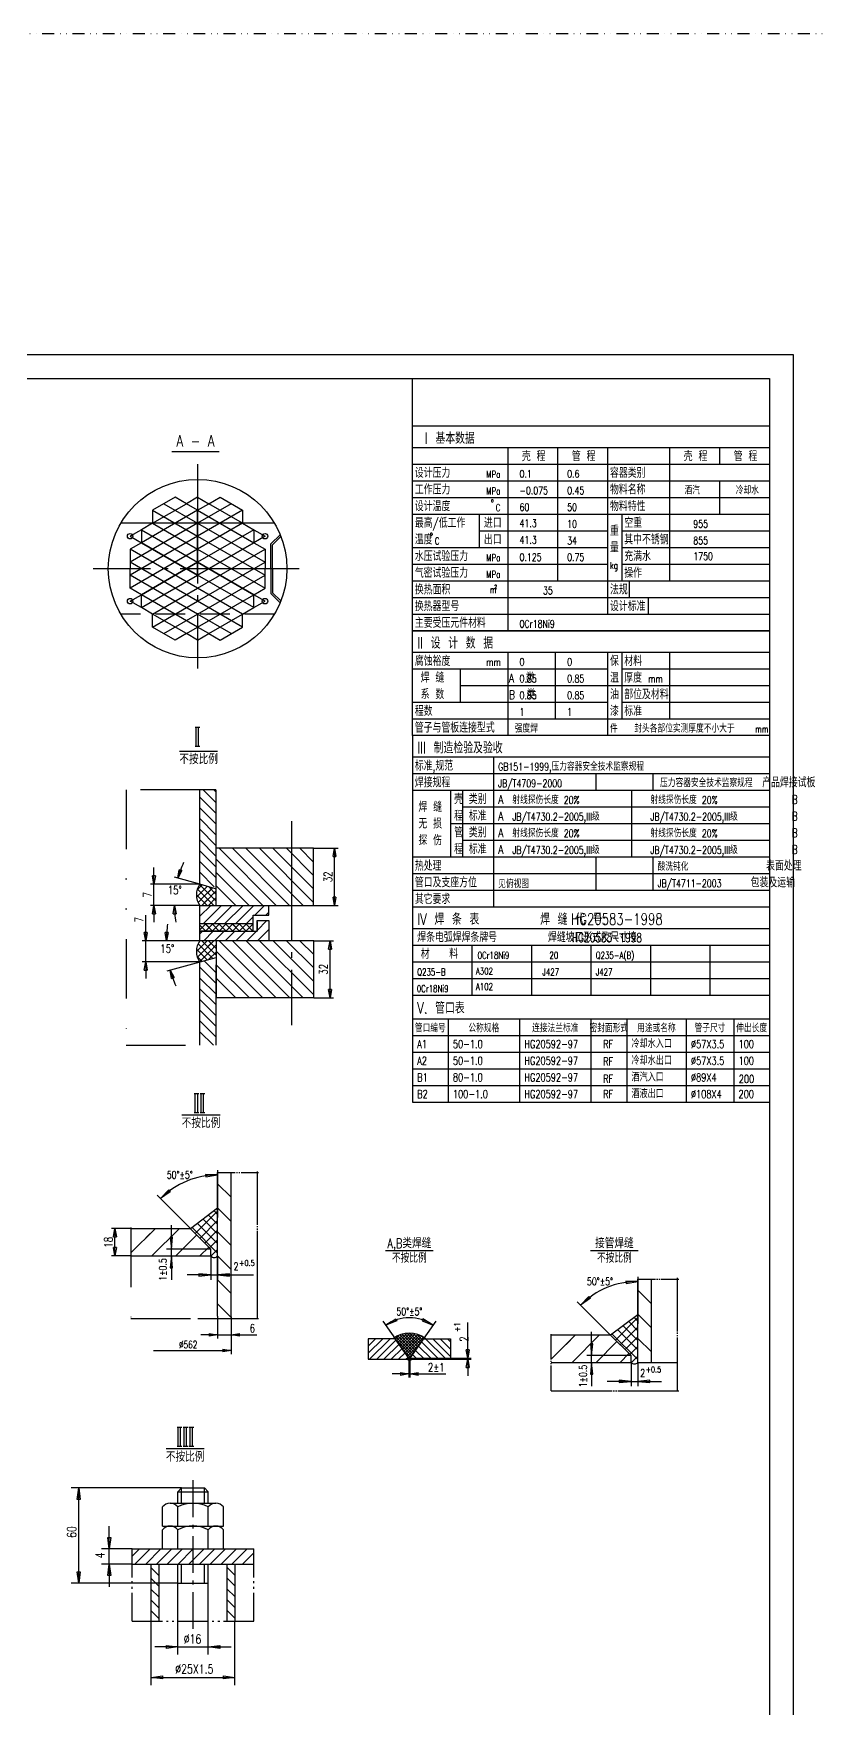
# Model space of a CAD drawing. Header units: millimetres. Extents: x -78 to 2070, y -197 to 1043.
# Drawn here: x 300 to 628, y 340 to 1043 of the extents above; entities that cross this region are included whole.
import ezdxf
from ezdxf.enums import TextEntityAlignment as Align

# ---------------------------------------------------------------- set-up
doc = ezdxf.new("R2010")
doc.units = ezdxf.units.MM
doc.header["$LTSCALE"] = 10
for name, pattern in [('CENTER', [6.25, 5, -0.5, 0.25, -0.5]), ('DASHED2', [0.375, 0.25, -0.125]), ('DIVIDE', [1.25, 0.5, -0.25, 0, -0.25, 0, -0.25])]:
    doc.linetypes.add(name, pattern=pattern)
for name, color, linetype in [('1', 2, 'Continuous'), ('2', 1, 'Continuous'), ('4', 2, 'CENTER'), ('5', 2, 'DASHED2'), ('6', 6, 'DIVIDE')]:
    doc.layers.add(name, color=color, linetype=linetype)
doc.styles.add('HZ', font='txt', dxfattribs={"width": 0.75, "bigfont": 'hztxt'})
doc.dimstyles.new('化工标注$0', dxfattribs={"dimtxt": 3.5, "dimasz": 3.5, "dimexe": 1.5, "dimexo": 0, "dimgap": 1, "dimtad": 1, "dimdsep": 46, "dimtxsty": 'HZ', "dimblk": 'CLOSED', "dimblk2": 'CLOSED', "dimcen": 0, "dimclrd": 256, "dimclre": 256, "dimclrt": 256, "dimadec": 0, "dimazin": 0, "dimtfac": 1, "dimtmove": 0, "dimatfit": 2, "dimfxl": 0, "dimlwd": -1, "dimlwe": -1, "dimarcsym": 0})
doc.dimstyles.new('化工标注$2', dxfattribs={"dimtxt": 3.5, "dimasz": 3.5, "dimexe": 1.5, "dimexo": 0, "dimgap": 1, "dimtad": 1, "dimtih": 1, "dimtoh": 1, "dimdsep": 46, "dimtxsty": 'HZ', "dimblk": 'CLOSED', "dimcen": 0, "dimclrd": 256, "dimclre": 256, "dimclrt": 256, "dimadec": 0, "dimazin": 0, "dimtfac": 1, "dimtofl": 0, "dimtmove": 0, "dimatfit": 0, "dimfxl": 0, "dimlwd": -1, "dimlwe": -1, "dimarcsym": 0})

# ---------------------------------------------------------------- blocks, each defined once
blk = doc.blocks.new('_Closed')
at = {"color": 0, "linetype": 'ByBlock', "lineweight": -2}
for p, q in [((-1, 0.17), (0, 0)), ((-1, 0.17), (-1, -0.17)), ((0, 0), (-1, -0.17)), ((0, 0), (-1, 0))]:
    blk.add_line(p, q, dxfattribs=at)
blk = doc.blocks.new('*D108')
at = {"layer": '1'}
for p, q in [((481.97, 490.54), (481.97, 502.04)), ((457.66, 487.04), (483.47, 487.04)), ((457.66, 486.6), (483.47, 486.6)), ((481.97, 486.6), (481.97, 487.04)), ((481.97, 483.1), (481.97, 479.6))]:
    blk.add_line(p, q, dxfattribs=at)
at = {"layer": 'Defpoints', "color": 0}
for p in [(457.66, 487.04), (457.66, 486.6), (481.97, 487.04)]:
    blk.add_point(p, dxfattribs=at)
at = {"layer": '1', "xscale": 3.5, "yscale": 3.5, "zscale": 3.5}
for p, rotation in [((481.97, 487.04), 270), ((481.97, 486.6), 90)]:
    blk.add_blockref('_Closed', p, dxfattribs=dict(at, rotation=rotation))
at = {"layer": '1', "insert": (479.22, 498.04), "char_height": 3.5, "attachment_point": 5, "rotation": 90, "style": 'HZ'}
blk.add_mtext('2{\\H0.7x;\\S +1^  ;}', dxfattribs=at)
blk = doc.blocks.new('*D109')
at = {"layer": '1'}
for p, q in [((457.22, 486.6), (457.22, 478.97)), ((457.66, 486.6), (457.66, 478.97)), ((453.72, 480.47), (450.22, 480.47)), ((457.22, 480.47), (457.66, 480.47)), ((461.16, 480.47), (472.78, 480.47))]:
    blk.add_line(p, q, dxfattribs=at)
at = {"layer": 'Defpoints', "color": 0}
for p in [(457.22, 486.6), (457.66, 486.6), (457.66, 480.47)]:
    blk.add_point(p, dxfattribs=at)
at = {"layer": '1', "xscale": 3.5, "yscale": 3.5, "zscale": 3.5}
blk.add_blockref('_Closed', (457.22, 480.47), dxfattribs=at)
at = {"layer": '1', "xscale": 3.5, "yscale": 3.5, "zscale": 3.5, "rotation": 180}
blk.add_blockref('_Closed', (457.66, 480.47), dxfattribs=at)
at = {"layer": '1', "insert": (468.72, 483.22), "char_height": 3.5, "attachment_point": 5, "style": 'HZ'}
blk.add_mtext('2%%p1', dxfattribs=at)
blk = doc.blocks.new('*D76')
at = {"layer": '1'}
for p, q in [((417.2, 701.22), (427.47, 701.22)), ((425.97, 680.72), (425.97, 697.72)), ((417.2, 677.22), (427.47, 677.22))]:
    blk.add_line(p, q, dxfattribs=at)
at = {"layer": 'Defpoints', "color": 0}
for p in [(417.2, 701.22), (425.97, 701.22), (417.2, 677.22)]:
    blk.add_point(p, dxfattribs=at)
at = {"layer": '1', "xscale": 3.5, "yscale": 3.5, "zscale": 3.5}
for p, rotation in [((425.97, 701.22), 90), ((425.97, 677.22), 270)]:
    blk.add_blockref('_Closed', p, dxfattribs=dict(at, rotation=rotation))
at = {"layer": '1', "insert": (423.22, 689.22), "char_height": 3.5, "attachment_point": 5, "rotation": 90, "style": 'HZ'}
blk.add_mtext('32', dxfattribs=at)
blk = doc.blocks.new('*D77')
at = {"layer": '1'}
for p, q in [((417.25, 662.38), (425.61, 662.38)), ((424.11, 641.88), (424.11, 658.88)), ((417.25, 638.38), (425.61, 638.38))]:
    blk.add_line(p, q, dxfattribs=at)
at = {"layer": 'Defpoints', "color": 0}
for p in [(417.25, 662.38), (424.11, 662.38), (417.25, 638.38)]:
    blk.add_point(p, dxfattribs=at)
at = {"layer": '1', "xscale": 3.5, "yscale": 3.5, "zscale": 3.5}
for p, rotation in [((424.11, 662.38), 90), ((424.11, 638.38), 270)]:
    blk.add_blockref('_Closed', p, dxfattribs=dict(at, rotation=rotation))
at = {"layer": '1', "insert": (421.36, 650.38), "char_height": 3.5, "attachment_point": 5, "rotation": 90, "style": 'HZ'}
blk.add_mtext('32', dxfattribs=at)
blk = doc.blocks.new('*D78')
at = {"layer": '1'}
for p, q in [((369.45, 686.18), (358.77, 689.04)), ((369.45, 677.18), (357.21, 677.17))]:
    blk.add_line(p, q, dxfattribs=at)
for start, end in [(155.92465, 160.46232), (184.58492, 189.12259)]:
    blk.add_arc((402.92, 677.21), 44.2, start, end, dxfattribs=at)
at = {"layer": 'Defpoints', "color": 0}
for p in [(359.38, 684.87), (369.45, 686.18), (376.2, 684.37), (369.45, 677.18), (417.2, 677.22)]:
    blk.add_point(p, dxfattribs=at)
at = {"layer": '1', "xscale": 3.5, "yscale": 3.5, "zscale": 3.5}
for p, rotation in [((360.22, 688.65), 252.7311621945879), ((358.71, 677.17), 92.31607772996169)]:
    blk.add_blockref('_Closed', p, dxfattribs=dict(at, rotation=rotation))
at = {"layer": '1', "insert": (358.86, 683.63), "char_height": 3.5, "attachment_point": 5, "style": 'HZ'}
blk.add_mtext('15°', dxfattribs=at)
blk = doc.blocks.new('*D79')
at = {"layer": '1'}
for p, q in [((350.15, 689.68), (350.15, 693.18)), ((369.45, 686.18), (348.65, 686.18)), ((350.15, 677.18), (350.15, 686.18)), ((369.45, 677.18), (348.65, 677.18)), ((350.15, 673.68), (350.15, 670.18))]:
    blk.add_line(p, q, dxfattribs=at)
at = {"layer": 'Defpoints', "color": 0}
for p in [(350.15, 686.18), (369.45, 686.18), (369.45, 677.18)]:
    blk.add_point(p, dxfattribs=at)
at = {"layer": '1', "xscale": 3.5, "yscale": 3.5, "zscale": 3.5}
for p, rotation in [((350.15, 686.18), 270), ((350.15, 677.18), 90)]:
    blk.add_blockref('_Closed', p, dxfattribs=dict(at, rotation=rotation))
at = {"layer": '1', "insert": (347.4, 681.68), "char_height": 3.5, "attachment_point": 5, "rotation": 90, "style": 'HZ'}
blk.add_mtext('7', dxfattribs=at)
blk = doc.blocks.new('*D80')
at = {"layer": '1'}
for p, q in [((346.67, 665.88), (346.67, 673.13)), ((369.45, 662.38), (345.17, 662.38)), ((346.67, 653.56), (346.67, 662.38)), ((369.32, 653.56), (345.17, 653.56)), ((346.67, 650.06), (346.67, 646.56))]:
    blk.add_line(p, q, dxfattribs=at)
at = {"layer": 'Defpoints', "color": 0}
for p in [(346.67, 662.38), (369.45, 662.38), (369.32, 653.56)]:
    blk.add_point(p, dxfattribs=at)
at = {"layer": '1', "xscale": 3.5, "yscale": 3.5, "zscale": 3.5}
for p, rotation in [((346.67, 662.38), 270), ((346.67, 653.56), 90)]:
    blk.add_blockref('_Closed', p, dxfattribs=dict(at, rotation=rotation))
at = {"layer": '1', "insert": (343.92, 671.25), "char_height": 3.5, "attachment_point": 5, "rotation": 90, "style": 'HZ'}
blk.add_mtext('7', dxfattribs=at)
blk = doc.blocks.new('*D81')
at = {"layer": '1'}
for p, q in [((369.45, 662.38), (353.86, 662.38)), ((369.4, 653.38), (355.53, 649.67))]:
    blk.add_line(p, q, dxfattribs=at)
for start, end in [(171.5736, 175.7868), (199.2132, 203.4264)]:
    blk.add_arc((402.96, 662.38), 47.61, start, end, dxfattribs=at)
at = {"layer": 'Defpoints', "color": 0}
for p in [(369.45, 662.38), (417.25, 662.38), (376.2, 655.21), (356.08, 654.11), (369.4, 653.38)]:
    blk.add_point(p, dxfattribs=at)
at = {"layer": '1', "xscale": 3.5, "yscale": 3.5, "zscale": 3.5}
for p, rotation in [((355.36, 662.38), 267.8934011012066), ((356.98, 650.06), 107.1065988987491)]:
    blk.add_blockref('_Closed', p, dxfattribs=dict(at, rotation=rotation))
at = {"layer": '1', "insert": (355.74, 659.09), "char_height": 3.5, "attachment_point": 5, "style": 'HZ'}
blk.add_mtext('15°', dxfattribs=at)
blk = doc.blocks.new('*D98')
at = {"layer": '1'}
for p, q in [((376.89, 504.71), (376.89, 495.4)), ((382.6, 504.46), (382.6, 495.4)), ((373.39, 496.9), (369.89, 496.9)), ((376.89, 496.9), (382.6, 496.9)), ((386.1, 496.9), (393.35, 496.9))]:
    blk.add_line(p, q, dxfattribs=at)
at = {"layer": 'Defpoints', "color": 0}
for p in [(376.89, 504.71), (382.6, 504.46), (382.6, 496.9)]:
    blk.add_point(p, dxfattribs=at)
at = {"layer": '1', "xscale": 3.5, "yscale": 3.5, "zscale": 3.5}
blk.add_blockref('_Closed', (376.89, 496.9), dxfattribs=at)
at = {"layer": '1', "xscale": 3.5, "yscale": 3.5, "zscale": 3.5, "rotation": 180}
blk.add_blockref('_Closed', (382.6, 496.9), dxfattribs=at)
at = {"layer": '1', "insert": (391.48, 499.65), "char_height": 3.5, "attachment_point": 5, "style": 'HZ'}
blk.add_mtext('6', dxfattribs=at)
blk = doc.blocks.new('*D99')
at = {"layer": '1'}
for p, q in [((340.46, 541.47), (332.25, 541.47)), ((333.75, 533.54), (333.75, 537.97)), ((340.46, 530.04), (332.25, 530.04))]:
    blk.add_line(p, q, dxfattribs=at)
at = {"layer": 'Defpoints', "color": 0}
for p in [(333.75, 541.47), (340.46, 541.47), (340.46, 530.04)]:
    blk.add_point(p, dxfattribs=at)
at = {"layer": '1', "xscale": 3.5, "yscale": 3.5, "zscale": 3.5}
for p, rotation in [((333.75, 541.47), 90), ((333.75, 530.04), 270)]:
    blk.add_blockref('_Closed', p, dxfattribs=dict(at, rotation=rotation))
at = {"layer": '1', "insert": (331, 535.75), "char_height": 3.5, "attachment_point": 5, "rotation": 90, "style": 'HZ'}
blk.add_mtext('18', dxfattribs=at)

msp = doc.modelspace()

# ---------------------------------------------------------------- linework, layer by layer
at = {"layer": '1'}
for p, q in [((24.742, 908.556), (618.742, 908.556)), ((618.742, 908.556), (618.742, 67.556)), ((357.6, 867.912), (377.6, 867.912)), ((458.742, 869.556), (608.742, 869.556)), ((498.742, 869.556), (498.742, 792.556)), ((519.742, 869.556), (519.742, 813.556)), ((540.742, 869.556), (540.742, 799.556)), ((566.742, 869.556), (566.742, 813.556)), ((587.742, 869.556), (587.742, 862.556)), ((458.742, 862.556), (608.742, 862.556)), ((458.742, 855.556), (608.742, 855.556)), ((587.742, 855.556), (587.742, 841.556)), ((349.568, 837.719), (363.739, 845.901)), ((354.292, 845.901), (368.463, 837.719)), ((368.463, 843.174), (363.739, 845.901)), ((382.634, 845.901), (368.463, 837.719)), ((368.463, 843.174), (373.187, 845.901)), ((387.358, 837.719), (373.187, 845.901)), ((458.742, 848.556), (608.742, 848.556)), ((368.463, 837.719), (340.12, 821.356)), ((368.463, 843.174), (344.844, 829.538)), ((349.568, 843.174), (368.463, 832.265)), ((349.568, 837.719), (368.463, 826.81)), ((368.463, 837.719), (368.463, 843.174)), ((387.358, 843.174), (368.463, 832.265)), ((368.463, 837.719), (368.463, 843.174)), ((368.463, 843.174), (392.082, 829.538)), ((368.463, 832.265), (368.463, 837.719)), ((387.358, 837.719), (368.463, 826.81)), ((368.463, 832.265), (368.463, 837.719)), ((368.463, 837.719), (396.806, 821.356)), ((458.742, 841.556), (608.742, 841.556)), ((486.742, 841.556), (486.742, 827.556)), ((546.742, 841.556), (546.742, 813.556)), ((344.844, 834.992), (340.12, 832.265)), ((368.463, 832.265), (340.12, 815.901)), ((340.12, 832.265), (344.844, 829.538)), ((344.844, 834.992), (368.463, 821.356)), ((392.082, 834.992), (368.463, 821.356)), ((368.463, 826.81), (368.463, 832.265)), ((368.463, 826.81), (368.463, 832.265)), ((368.463, 832.265), (396.806, 815.901)), ((392.082, 834.992), (396.806, 832.265)), ((396.806, 832.265), (392.082, 829.538)), ((486.742, 834.556), (540.742, 834.556)), ((546.742, 834.556), (608.742, 834.556)), ((368.463, 826.81), (340.12, 810.447)), ((368.463, 810.447), (340.12, 826.81)), ((344.844, 829.538), (368.463, 815.901)), ((368.463, 815.901), (344.844, 829.538)), ((392.082, 829.538), (368.463, 815.901)), ((368.463, 815.901), (392.082, 829.538)), ((368.463, 821.356), (368.463, 826.81)), ((368.463, 821.356), (368.463, 826.81)), ((368.463, 826.81), (396.806, 810.447)), ((368.463, 810.447), (396.806, 826.81)), ((458.742, 827.556), (540.742, 827.556)), ((546.742, 827.556), (608.742, 827.556)), ((368.463, 804.992), (340.12, 821.356)), ((368.463, 821.356), (344.844, 807.719)), ((344.844, 807.719), (368.463, 821.356)), ((368.463, 815.901), (368.463, 821.356)), ((368.463, 815.901), (368.463, 821.356)), ((368.463, 821.356), (392.082, 807.719)), ((392.082, 807.719), (368.463, 821.356)), ((368.463, 804.992), (396.806, 821.356)), ((458.742, 820.556), (540.742, 820.556)), ((546.742, 820.556), (608.742, 820.556)), ((368.463, 799.538), (340.12, 815.901)), ((344.844, 802.265), (368.463, 815.901)), ((349.568, 799.538), (368.463, 810.447)), ((392.082, 802.265), (368.463, 815.901)), ((368.463, 799.538), (396.806, 815.901)), ((387.358, 799.538), (368.463, 810.447)), ((458.742, 813.556), (608.742, 813.556)), ((549.742, 813.556), (549.742, 806.556)), ((340.12, 804.992), (344.844, 807.719)), ((344.844, 802.265), (340.12, 804.992)), ((368.463, 794.083), (344.844, 807.719)), ((349.568, 794.083), (368.463, 804.992)), ((368.463, 794.083), (392.082, 807.719)), ((387.358, 794.083), (368.463, 804.992)), ((396.806, 804.992), (392.082, 807.719)), ((392.082, 802.265), (396.806, 804.992)), ((458.742, 806.556), (608.742, 806.556)), ((557.742, 806.556), (557.742, 799.556)), ((363.739, 791.356), (349.568, 799.538)), ((354.292, 791.356), (368.463, 799.538)), ((382.634, 791.356), (368.463, 799.538)), ((373.187, 791.356), (387.358, 799.538)), ((458.742, 799.556), (608.742, 799.556)), ((363.739, 791.356), (368.463, 794.083)), ((373.187, 791.356), (368.463, 794.083)), ((458.742, 783.556), (608.742, 783.556)), ((498.742, 783.556), (498.742, 748.556)), ((518.742, 783.556), (518.742, 755.556)), ((540.742, 783.556), (540.742, 748.556)), ((546.742, 783.556), (546.742, 755.556)), ((566.742, 783.556), (566.742, 755.556)), ((458.742, 776.556), (540.742, 776.556)), ((478.742, 776.556), (478.742, 762.556)), ((546.742, 776.556), (608.742, 776.556)), ((478.742, 769.556), (608.742, 769.556)), ((458.742, 762.556), (540.742, 762.556)), ((546.742, 762.556), (608.742, 762.556)), ((458.742, 755.556), (608.742, 755.556)), ((367.407, 752.063), (369.407, 752.063)), ((367.907, 744.063), (367.907, 752.063)), ((368.907, 744.063), (368.907, 752.063)), ((360.901, 742.063), (376.901, 742.063)), ((367.407, 744.063), (369.407, 744.063)), ((458.742, 739.556), (608.742, 739.556)), ((492.742, 739.556), (492.742, 676.556)), ((458.742, 732.556), (608.742, 732.556)), ((458.742, 732.556), (608.742, 732.556)), ((535.742, 732.556), (535.742, 725.556)), ((559.742, 732.556), (559.742, 725.556)), ((370.811, 725.815), (376.195, 720.432)), ((375.319, 725.815), (376.195, 724.939)), ((458.742, 725.556), (608.742, 725.556)), ((474.742, 725.556), (474.742, 697.556)), ((479.794, 725.556), (479.794, 697.556)), ((550.742, 725.556), (550.742, 697.556)), ((369.395, 718.216), (376.195, 711.416)), ((369.453, 722.666), (376.195, 715.924)), ((370.1, 717.511), (376.195, 711.416)), ((479.794, 718.556), (608.742, 718.556)), ((369.395, 713.708), (376.195, 706.908)), ((474.742, 711.556), (608.742, 711.556)), ((369.395, 709.2), (376.195, 702.4)), ((369.395, 704.693), (376.195, 697.893)), ((479.794, 704.556), (608.742, 704.556)), ((369.395, 700.185), (376.195, 693.385)), ((376.195, 696.835), (395.815, 677.221)), ((401.473, 677.221), (377.465, 701.221)), ((383.123, 701.221), (407.13, 677.221)), ((412.788, 677.221), (388.781, 701.221)), ((394.439, 701.221), (417.195, 678.471)), ((417.195, 684.127), (400.096, 701.221)), ((405.754, 701.221), (417.195, 689.783)), ((417.195, 695.439), (411.412, 701.221)), ((458.742, 697.556), (608.742, 697.556)), ((535.742, 697.556), (535.742, 683.556)), ((559.742, 697.556), (559.742, 683.556)), ((369.395, 695.677), (376.195, 688.877)), ((369.395, 691.169), (375.491, 685.074)), ((390.157, 677.221), (376.195, 691.179)), ((458.742, 690.556), (608.742, 690.556)), ((370.416, 685.886), (368.251, 683.722)), ((368.611, 684.081), (368.251, 683.722)), ((371.397, 681.081), (368.396, 684.081)), ((368.439, 681.081), (372.5, 685.141)), ((369.309, 685.996), (374.225, 681.081)), ((371.225, 684.081), (374.225, 681.081)), ((374.268, 684.081), (371.267, 681.081)), ((374.731, 684.543), (371.549, 681.362)), ((376.195, 681.94), (373.173, 684.961)), ((374.096, 681.081), (376.195, 683.18)), ((376.195, 685.523), (384.499, 677.221)), ((458.742, 683.556), (608.742, 683.556)), ((367.97, 681.679), (368.568, 681.081)), ((367.97, 681.679), (368.568, 681.081)), ((368.611, 681.253), (368.036, 680.679)), ((368.611, 681.253), (368.036, 680.679)), ((372.466, 677.184), (368.396, 681.253)), ((368.676, 678.49), (371.439, 681.253)), ((373.979, 677.182), (369.453, 672.657)), ((374.268, 681.253), (370.196, 677.182)), ((370.752, 669.431), (378.506, 677.182)), ((371.225, 681.253), (375.292, 677.187)), ((374.268, 681.253), (371.549, 678.534)), ((371.549, 680.929), (374.225, 678.253)), ((373.028, 677.185), (376.195, 680.352)), ((376.195, 679.112), (374.053, 681.253)), ((383.032, 677.182), (375.279, 669.431)), ((379.805, 669.431), (387.558, 677.182)), ((392.103, 677.2), (384.331, 669.431)), ((396.61, 677.182), (392.544, 673.116)), ((369.453, 666.899), (371.986, 669.431)), ((371.943, 666.431), (369.453, 668.92)), ((371.771, 669.431), (374.772, 666.431)), ((374.815, 669.431), (371.814, 666.431)), ((374.815, 669.431), (372.095, 666.712)), ((372.095, 669.107), (374.772, 666.431)), ((377.601, 666.431), (374.6, 669.431)), ((374.643, 666.431), (377.644, 669.431)), ((377.429, 669.431), (380.43, 666.431)), ((380.473, 669.431), (377.472, 666.431)), ((380.473, 669.431), (377.753, 666.712)), ((377.753, 669.107), (380.43, 666.431)), ((383.259, 666.431), (380.258, 669.431)), ((380.301, 666.431), (383.302, 669.431)), ((383.087, 669.431), (386.088, 666.431)), ((386.131, 669.431), (383.13, 666.431)), ((386.131, 669.431), (383.411, 666.712)), ((383.411, 669.107), (386.088, 666.431)), ((388.917, 666.431), (385.916, 669.431)), ((385.958, 666.431), (388.959, 669.431)), ((388.744, 669.431), (391.745, 666.431)), ((391.788, 669.431), (388.787, 666.431)), ((391.788, 672.361), (388.857, 669.431)), ((397.604, 670.854), (393.459, 666.71)), ((397.07, 673.116), (398.371, 674.417)), ((372.466, 662.381), (368.402, 658.305)), ((370.549, 666.431), (369.453, 665.335)), ((374.275, 658.315), (370.196, 662.379)), ((371.022, 662.378), (375.076, 666.431)), ((371.231, 658.31), (375.292, 662.383)), ((371.555, 658.634), (374.227, 661.315)), ((373.028, 662.381), (376.201, 659.22)), ((379.602, 666.431), (375.548, 662.378)), ((401.53, 638.378), (377.523, 662.378)), ((380.074, 662.378), (384.128, 666.431)), ((383.181, 662.378), (407.188, 638.378)), ((388.505, 666.282), (384.6, 662.378)), ((412.846, 638.378), (388.839, 662.378)), ((393.18, 666.431), (389.126, 662.378)), ((393.653, 662.378), (398.371, 667.095)), ((394.496, 662.378), (417.253, 639.628)), ((417.253, 645.284), (400.154, 662.378)), ((405.812, 662.378), (417.253, 650.94)), ((417.253, 656.596), (411.469, 662.378)), ((458.742, 667.556), (608.742, 667.556)), ((367.977, 657.879), (368.574, 658.478)), ((367.977, 657.879), (368.574, 658.478)), ((368.617, 658.306), (368.042, 658.879)), ((368.617, 658.306), (368.042, 658.879)), ((368.622, 655.478), (368.262, 655.836)), ((370.43, 653.676), (368.262, 655.836)), ((371.403, 658.482), (368.407, 655.477)), ((368.445, 658.477), (372.513, 654.424)), ((368.678, 661.069), (371.446, 658.31)), ((369.323, 653.563), (374.232, 658.487)), ((371.236, 655.482), (374.232, 658.487)), ((374.28, 655.487), (371.274, 658.482)), ((374.275, 658.315), (371.551, 661.03)), ((374.743, 655.025), (371.555, 658.202)), ((376.203, 657.632), (373.186, 654.605)), ((376.199, 660.46), (374.06, 658.315)), ((374.103, 658.487), (376.205, 656.392)), ((376.253, 657.992), (395.873, 638.378)), ((458.742, 660.556), (608.742, 660.556)), ((483.742, 660.556), (483.742, 639.556)), ((508.742, 660.556), (508.742, 639.556)), ((533.742, 660.556), (533.742, 639.556)), ((558.742, 660.556), (558.742, 639.556)), ((583.742, 660.556), (583.742, 639.556)), ((369.399, 651.282), (376.253, 644.428)), ((371.296, 653.893), (376.253, 648.936)), ((390.215, 638.378), (376.253, 652.336)), ((458.742, 653.556), (608.742, 653.556)), ((369.453, 646.72), (376.253, 639.92)), ((369.453, 642.212), (376.253, 635.412)), ((376.253, 646.68), (384.557, 638.378)), ((458.742, 646.556), (608.742, 646.556)), ((369.453, 637.705), (376.253, 630.905)), ((369.453, 633.197), (376.253, 626.397)), ((369.453, 628.689), (376.253, 621.889)), ((458.742, 629.556), (608.742, 629.556)), ((473.742, 629.556), (473.742, 594.556)), ((503.742, 629.556), (503.742, 594.556)), ((533.742, 629.556), (533.742, 594.556)), ((548.742, 629.556), (548.742, 594.556)), ((573.742, 629.556), (573.742, 594.556)), ((593.742, 629.556), (593.742, 594.556)), ((369.453, 624.181), (375.1, 618.535)), ((458.742, 622.556), (608.742, 622.556)), ((458.742, 615.556), (608.742, 615.556)), ((458.742, 608.556), (608.742, 608.556)), ((458.742, 608.556), (608.742, 608.556)), ((367.012, 598.262), (369.012, 598.262)), ((367.512, 590.262), (367.512, 598.262)), ((368.512, 590.262), (368.512, 598.262)), ((369.512, 598.262), (371.512, 598.262)), ((370.012, 590.262), (370.012, 598.262)), ((371.012, 590.262), (371.012, 598.262)), ((458.742, 601.556), (608.742, 601.556)), ((361.915, 589.262), (377.915, 589.262)), ((367.012, 590.262), (369.012, 590.262)), ((369.512, 590.262), (371.512, 590.262)), ((376.89, 565.038), (384.247, 565.038)), ((376.901, 566.038), (376.895, 546.201)), ((382.604, 564.732), (382.298, 565.038)), ((384.747, 565.038), (385.247, 565.038)), ((385.747, 565.038), (386.247, 565.038)), ((386.747, 565.038), (394.104, 565.038)), ((393.605, 543.038), (393.606, 565.538)), ((376.89, 560.345), (382.604, 554.629)), ((351.445, 555.506), (365.466, 541.472)), ((376.89, 548.871), (367.475, 539.453)), ((375.37, 548.898), (376.89, 547.378)), ((382.604, 544.526), (376.89, 550.242)), ((357.461, 532.896), (357.461, 542.896)), ((366.134, 541.972), (376.89, 531.213)), ((376.89, 535.254), (368.443, 543.703)), ((369.496, 537.433), (376.89, 544.829)), ((370.752, 545.435), (376.89, 539.295)), ((376.89, 543.336), (373.061, 547.167)), ((393.605, 542.038), (393.605, 542.538)), ((350.574, 541.467), (340.461, 531.352)), ((350.574, 541.467), (346.72, 537.612)), ((349.249, 530.038), (360.674, 541.467)), ((356.961, 537.896), (357.461, 532.896)), ((357.961, 537.896), (356.961, 537.896)), ((357.461, 532.896), (357.961, 537.896)), ((368.118, 538.81), (359.349, 530.038)), ((376.89, 540.788), (371.516, 535.413)), ((373.536, 533.392), (376.89, 536.747)), ((376.89, 540.139), (382.604, 534.423)), ((393.604, 503.811), (393.605, 540.538)), ((393.605, 541.038), (393.605, 541.538)), ((374.033, 532.896), (355.461, 532.896)), ((357.461, 530.038), (357.461, 532.896)), ((369.449, 530.038), (373.169, 533.76)), ((374.033, 530.038), (374.033, 520.038)), ((376.89, 532.706), (374.224, 530.038)), ((376.89, 530.038), (376.89, 520.038)), ((382.604, 524.32), (376.89, 530.036)), ((447.44, 532.3), (467.44, 532.3)), ((533.582, 532.3), (553.582, 532.3)), ((374.033, 522.038), (376.89, 522.038)), ((553.449, 521.3), (553.443, 501.462)), ((570.154, 498.3), (570.155, 520.8)), ((376.89, 519.933), (382.604, 514.217)), ((553.439, 520.3), (560.796, 520.3)), ((553.439, 515.606), (559.153, 509.89)), ((559.153, 519.993), (558.846, 520.3)), ((561.296, 520.3), (561.796, 520.3)), ((562.296, 520.3), (562.796, 520.3)), ((563.296, 520.3), (570.653, 520.3)), ((382.595, 504.228), (376.881, 509.944)), ((527.994, 510.767), (542.015, 496.733)), ((368.533, 503.811), (394.104, 503.811)), ((446.357, 502.569), (457.191, 487.082)), ((468.532, 502.562), (457.688, 487.082)), ((553.439, 504.132), (544.024, 494.714)), ((546.044, 492.694), (553.439, 500.09)), ((547.301, 500.696), (553.439, 494.556)), ((553.439, 498.597), (549.61, 502.428)), ((551.918, 504.159), (553.439, 502.639)), ((559.153, 499.787), (553.439, 505.503)), ((382.604, 497.77), (382.604, 488.782)), ((440.106, 495.27), (440.106, 486.604)), ((443.19, 495.27), (440.106, 492.186)), ((440.106, 489.121), (446.254, 495.27)), ((449.317, 495.27), (440.653, 486.604)), ((443.717, 486.604), (451.838, 494.727)), ((453.1, 492.925), (446.781, 486.604)), ((451.106, 495.522), (451.358, 495.27)), ((452.89, 496.392), (451.586, 495.088)), ((451.692, 494.935), (458.452, 488.173)), ((458.957, 488.894), (451.93, 495.923)), ((452.091, 494.367), (454.805, 497.082)), ((456.297, 497.349), (452.595, 493.646)), ((452.754, 496.325), (459.462, 489.615)), ((453.1, 492.925), (457.683, 497.509)), ((459.967, 490.336), (453.577, 496.727)), ((458.723, 497.324), (453.605, 492.204)), ((454.11, 491.483), (459.763, 497.138)), ((454.502, 497.028), (460.471, 491.057)), ((460.803, 496.952), (454.615, 490.762)), ((455.119, 490.041), (461.639, 496.563)), ((460.976, 491.778), (455.542, 497.214)), ((462.463, 496.161), (455.624, 489.32)), ((456.129, 488.599), (463.286, 495.759)), ((456.582, 497.4), (461.481, 492.499)), ((462.015, 493.261), (456.634, 487.879)), ((461.986, 493.22), (457.7, 497.506)), ((459.192, 497.24), (462.491, 493.941)), ((462.995, 494.662), (460.684, 496.973)), ((469.887, 486.604), (462.516, 493.977)), ((462.969, 495.914), (463.612, 495.27)), ((464.11, 495.357), (464.023, 495.27)), ((464.286, 495.27), (472.951, 486.604)), ((474.773, 487.845), (467.35, 495.27)), ((470.414, 495.27), (474.773, 490.91)), ((474.773, 493.974), (473.477, 495.27)), ((474.773, 495.27), (474.773, 486.604)), ((527.123, 496.728), (517.01, 486.613)), ((517.011, 486.514), (517.011, 497.228)), ((527.123, 496.728), (523.269, 492.873)), ((525.797, 485.3), (537.223, 496.728)), ((533.51, 493.157), (534.01, 488.157)), ((534.51, 493.157), (533.51, 493.157)), ((534.01, 488.157), (534.01, 498.157)), ((534.01, 488.157), (534.51, 493.157)), ((544.667, 494.071), (535.897, 485.3)), ((542.683, 497.233), (553.439, 486.474)), ((553.439, 490.515), (544.992, 498.964)), ((553.439, 496.049), (548.065, 490.674)), ((553.439, 495.4), (559.153, 489.684)), ((570.153, 473.3), (570.154, 495.8)), ((570.154, 497.3), (570.154, 497.8)), ((570.154, 496.3), (570.154, 496.8)), ((349.907, 490.282), (379.104, 490.282)), ((449.844, 486.604), (454.362, 491.123)), ((455.624, 489.32), (452.908, 486.604)), ((457.947, 487.453), (454.558, 490.844)), ((455.972, 486.604), (456.886, 487.518)), ((456.51, 486.529), (456.584, 486.604)), ((457.138, 487.158), (459.15, 489.169)), ((457.223, 486.951), (457.857, 486.317)), ((457.81, 486.604), (457.451, 486.244)), ((457.656, 487.037), (481.923, 487.037)), ((457.656, 486.604), (481.923, 486.604)), ((458.73, 488.57), (460.696, 486.604)), ((463.759, 486.604), (459.992, 490.372)), ((461.254, 492.174), (466.823, 486.604)), ((517.011, 485.514), (517.011, 486.014)), ((550.582, 488.157), (532.01, 488.157)), ((534.01, 485.3), (534.01, 488.157)), ((545.997, 485.3), (549.718, 489.021)), ((550.085, 488.653), (553.439, 492.008)), ((553.439, 487.967), (550.772, 485.3)), ((517.01, 473.3), (517.011, 484.014)), ((517.011, 484.514), (517.011, 485.014)), ((550.582, 485.3), (550.582, 475.3)), ((553.439, 485.3), (553.439, 475.3)), ((517.01, 473.3), (542.582, 473.3)), ((543.082, 473.3), (543.582, 473.3)), ((544.082, 473.3), (544.582, 473.3)), ((545.082, 473.3), (570.653, 473.3)), ((550.582, 477.3), (553.439, 477.3)), ((359.855, 458.112), (361.855, 458.112)), ((360.355, 450.112), (360.355, 458.112)), ((361.355, 450.112), (361.355, 458.112)), ((362.355, 458.112), (364.355, 458.112)), ((362.855, 450.112), (362.855, 458.112)), ((363.855, 450.112), (363.855, 458.112)), ((364.855, 458.112), (366.855, 458.112)), ((365.355, 450.112), (365.355, 458.112)), ((366.355, 450.112), (366.355, 458.112)), ((355.227, 449.112), (371.227, 449.112)), ((359.855, 450.112), (361.855, 450.112)), ((362.355, 450.112), (364.355, 450.112)), ((364.855, 450.112), (366.855, 450.112)), ((361.746, 432.599), (315.346, 432.599)), ((318.546, 392.599), (318.546, 432.599)), ((361.746, 426.199), (361.746, 432.599)), ((366.546, 420.332), (366.546, 435.799)), ((371.346, 426.199), (371.346, 432.599)), ((366.546, 415.532), (366.546, 417.132)), ((366.546, 396.865), (366.546, 412.332)), ((340.946, 406.999), (328.146, 406.999)), ((331.346, 400.599), (331.346, 406.999)), ((340.946, 403.934), (344.012, 406.999)), ((340.946, 394.999), (340.946, 406.999)), ((348.538, 406.999), (342.137, 400.599)), ((346.663, 400.599), (353.065, 406.999)), ((357.591, 406.999), (351.189, 400.599)), ((355.715, 400.599), (362.117, 406.999)), ((366.643, 406.999), (360.241, 400.599)), ((364.767, 400.599), (371.169, 406.999)), ((375.695, 406.999), (369.294, 400.599)), ((373.82, 400.599), (380.222, 406.999)), ((384.748, 406.999), (378.346, 400.599)), ((382.872, 400.599), (389.274, 406.999)), ((392.146, 405.346), (387.398, 400.599)), ((392.146, 394.999), (392.146, 406.999)), ((340.946, 400.599), (328.146, 400.599)), ((352.146, 395.85), (348.946, 399.049)), ((348.946, 394.524), (352.146, 391.325)), ((351.922, 400.599), (352.146, 400.375)), ((361.746, 392.599), (361.746, 400.599)), ((371.346, 392.599), (371.346, 400.599)), ((384.146, 395.986), (380.946, 399.185)), ((380.946, 394.66), (384.146, 391.461)), ((384.058, 400.599), (384.146, 400.51)), ((360.146, 392.599), (315.346, 392.599)), ((340.946, 392.599), (340.946, 393.399)), ((340.946, 390.199), (340.946, 390.999)), ((340.946, 376.599), (340.946, 388.599)), ((352.146, 386.8), (348.946, 389.999)), ((360.146, 362.604), (360.146, 392.599)), ((366.546, 392.065), (366.546, 393.665)), ((366.546, 373.399), (366.546, 388.865)), ((372.946, 362.604), (372.946, 392.599)), ((384.146, 386.936), (380.946, 390.135)), ((392.146, 392.599), (392.146, 393.399)), ((392.146, 390.199), (392.146, 390.999)), ((392.146, 376.599), (392.146, 388.599)), ((348.946, 385.475), (352.146, 382.275)), ((352.146, 377.751), (348.946, 380.95)), ((380.946, 385.61), (384.146, 382.411)), ((384.146, 377.886), (380.946, 381.085)), ((340.946, 376.599), (353.746, 376.599)), ((348.946, 349.804), (348.946, 376.599)), ((355.346, 376.599), (356.146, 376.599)), ((357.746, 376.599), (358.546, 376.599)), ((360.146, 376.599), (372.946, 376.599)), ((374.546, 376.599), (375.346, 376.599)), ((376.946, 376.599), (377.746, 376.599)), ((379.346, 376.599), (392.146, 376.599)), ((384.146, 349.804), (384.146, 376.599)), ((360.146, 365.804), (372.946, 365.804)), ((348.946, 353.004), (384.146, 353.004))]:
    msp.add_line(p, q, dxfattribs=at)
for points in [[(24.742, 908.556), (618.742, 908.556), (618.742, 67.556), (24.742, 67.556)], [(376.9, 564.038), (371.84, 564.167), (371.987, 563.178)], [(352.859, 554.091), (356.349, 557.757), (356.944, 556.953)], [(553.449, 519.3), (548.389, 519.428), (548.535, 518.439)], [(529.408, 509.352), (532.897, 513.018), (533.493, 512.214)], [(447.504, 500.93), (451.813, 503.65), (452.129, 502.701)], [(467.384, 500.924), (463.076, 503.647), (462.76, 502.698)]]:
    msp.add_lwpolyline(points, close=True, dxfattribs=at)
for points in [[(357.461, 530.038), (356.961, 525.038), (357.961, 525.038), (357.461, 530.038), (357.461, 520.038)], [(374.033, 522.038), (369.033, 522.538), (369.033, 521.538), (374.033, 522.038), (364.033, 522.039)], [(376.89, 522.038), (381.89, 521.538), (381.89, 522.538), (376.89, 522.038), (391.91, 522.038)], [(534.01, 485.3), (533.51, 480.3), (534.51, 480.3), (534.01, 485.3), (534.01, 475.3)], [(550.582, 477.3), (545.582, 477.8), (545.582, 476.8), (550.582, 477.3), (540.582, 477.3)], [(553.439, 477.3), (558.439, 476.8), (558.439, 477.8), (553.439, 477.3), (563.439, 477.3)], [(318.546, 432.599), (319.186, 427.799), (317.906, 427.799), (318.546, 432.599)], [(331.346, 406.999), (330.706, 411.799), (331.986, 411.799), (331.346, 406.999), (331.346, 416.599)], [(318.546, 392.599), (317.906, 397.399), (319.186, 397.399), (318.546, 392.599)], [(331.346, 400.599), (331.986, 395.799), (330.706, 395.799), (331.346, 400.599), (331.346, 390.999)], [(360.146, 365.804), (355.346, 365.164), (355.346, 366.444), (360.146, 365.804), (350.546, 365.804)], [(372.946, 365.804), (377.746, 366.444), (377.746, 365.164), (372.946, 365.804), (382.546, 365.804)], [(348.946, 353.004), (353.746, 353.644), (353.746, 352.364), (348.946, 353.004)], [(384.146, 353.004), (379.346, 352.364), (379.346, 353.644), (384.146, 353.004)]]:
    msp.add_lwpolyline(points, dxfattribs=at)
for centre, radius, start, end in [((375.528, 681.679), 7.558, 143.489988, 216.510012), ((375.536, 657.891), 7.558, 143.584468, 216.604492), ((376.89, 530.038), 34, 90, 135), ((553.439, 485.3), 34, 90, 135), ((457.44, 486.727), 17.333, 55, 125)]:
    msp.add_arc(centre, radius, start, end, dxfattribs=at)
at = {"layer": '2'}
for p, q in [((49.742, 898.556), (608.742, 898.556)), ((458.742, 878.556), (458.742, 898.556)), ((608.742, 898.556), (608.742, 129.567)), ((400.74, 837.719), (336.186, 837.719)), ((399.244, 829.008), (403.14, 832.904)), ((399.994, 828.697), (403.442, 832.146)), ((399.244, 818.629), (399.244, 829.008)), ((399.994, 818.629), (399.994, 828.697)), ((399.244, 818.629), (399.244, 808.249)), ((399.994, 818.629), (399.994, 808.56)), ((399.244, 808.249), (403.14, 804.353)), ((399.994, 808.56), (403.442, 805.112)), ((458.742, 748.556), (458.742, 594.556)), ((369.453, 686.176), (369.453, 725.815)), ((376.195, 725.815), (376.195, 677.221)), ((417.195, 701.221), (376.195, 701.221)), ((417.195, 677.221), (417.195, 701.221)), ((376.023, 684.197), (369.453, 686.176)), ((369.453, 677.182), (417.195, 677.221)), ((369.453, 662.378), (369.453, 677.182)), ((398.371, 673.116), (398.371, 677.221)), ((458.742, 676.556), (608.742, 676.556)), ((391.788, 669.431), (369.453, 669.431)), ((384.53, 669.431), (384.401, 669.431)), ((391.788, 669.431), (391.788, 673.116)), ((391.788, 673.116), (398.371, 673.116)), ((391.788, 666.431), (391.788, 669.431)), ((393.459, 670.854), (398.371, 670.854)), ((393.459, 666.431), (393.459, 670.854)), ((393.459, 670.349), (393.459, 666.431)), ((398.371, 670.854), (398.371, 662.378)), ((380.301, 666.431), (369.453, 666.431)), ((369.453, 666.431), (393.459, 666.431)), ((417.253, 662.378), (369.453, 662.378)), ((398.371, 662.378), (376.253, 662.378)), ((376.253, 662.378), (376.253, 638.378)), ((380.43, 666.431), (380.301, 666.431)), ((417.253, 638.378), (417.253, 662.378)), ((376.199, 655.206), (369.399, 653.384)), ((369.399, 618.535), (369.399, 653.384)), ((376.253, 618.535), (376.253, 652.336)), ((417.253, 638.378), (376.253, 638.378)), ((458.742, 639.556), (608.742, 639.556)), ((458.742, 639.556), (608.742, 639.556)), ((458.742, 594.556), (608.742, 594.556)), ((376.89, 504.71), (376.89, 565.038)), ((382.604, 504.455), (382.604, 565.038)), ((376.89, 550.038), (365.461, 541.467)), ((365.461, 541.467), (340.461, 541.467)), ((374.033, 532.896), (365.461, 541.467)), ((340.461, 530.038), (374.033, 530.038)), ((340.461, 530.038), (374.033, 530.038)), ((374.033, 530.038), (374.033, 532.896)), ((553.439, 485.3), (553.439, 520.3)), ((559.153, 485.3), (559.153, 520.3)), ((553.439, 505.3), (542.01, 496.728)), ((451.458, 495.27), (440.106, 495.27)), ((457.223, 487.037), (451.458, 495.27)), ((457.656, 487.037), (463.421, 495.27)), ((463.421, 495.27), (474.773, 495.27)), ((542.01, 496.728), (517.01, 496.728)), ((550.582, 488.157), (542.01, 496.728)), ((440.106, 486.604), (457.223, 486.604)), ((457.223, 486.604), (457.223, 487.037)), ((457.656, 486.604), (457.656, 487.037)), ((474.773, 486.604), (457.656, 486.604)), ((550.582, 485.3), (550.582, 488.157)), ((517.01, 485.3), (550.582, 485.3)), ((517.01, 485.3), (550.582, 485.3)), ((553.439, 485.3), (559.153, 485.3)), ((559.153, 485.3), (570.154, 485.299)), ((360.146, 430.999), (361.746, 432.599)), ((360.146, 426.199), (360.146, 430.999)), ((360.146, 430.999), (372.946, 430.999)), ((361.746, 432.599), (371.346, 432.599)), ((372.946, 430.999), (371.346, 432.599)), ((372.946, 426.199), (372.946, 430.999)), ((353.746, 416.599), (353.746, 424.599)), ((356.946, 426.199), (376.146, 426.199)), ((360.146, 416.599), (360.146, 424.599)), ((372.946, 416.599), (372.946, 424.599)), ((379.346, 416.599), (379.346, 424.599)), ((353.746, 416.599), (379.346, 416.599)), ((353.746, 406.999), (353.746, 414.999)), ((360.146, 406.999), (360.146, 414.999)), ((372.946, 406.999), (372.946, 414.999)), ((379.346, 406.999), (379.346, 414.999)), ((340.946, 406.999), (392.146, 406.999)), ((340.946, 400.599), (392.146, 400.599)), ((348.946, 376.599), (348.946, 400.599)), ((352.146, 400.599), (352.146, 376.599)), ((360.146, 376.599), (360.146, 400.599)), ((372.946, 376.599), (372.946, 400.599)), ((372.946, 376.599), (372.946, 400.599)), ((380.946, 376.599), (380.946, 400.599)), ((384.146, 400.599), (384.146, 376.599)), ((360.146, 392.599), (372.946, 392.599))]:
    msp.add_line(p, q, dxfattribs=at)
for points in [[(458.742, 792.556), (458.742, 878.556), (608.742, 878.556), (608.742, 792.556)], [(458.742, 748.556), (458.742, 792.556), (608.742, 792.556), (608.742, 748.556)]]:
    msp.add_lwpolyline(points, close=True, dxfattribs=at)
for points in [[(368.463, 848.629), (363.739, 845.901), (359.015, 848.629), (349.568, 843.174), (349.568, 837.719), (344.844, 834.992), (344.844, 829.538), (340.12, 826.81), (340.12, 818.629)], [(368.463, 848.629), (373.187, 845.901), (377.91, 848.629), (387.358, 843.174), (387.358, 837.719), (392.082, 834.992), (392.082, 829.538), (396.806, 826.81), (396.806, 818.629)], [(368.463, 848.629), (373.187, 845.901), (377.91, 848.629), (387.358, 843.174), (387.358, 837.719), (392.082, 834.992), (392.082, 829.538), (396.806, 826.81), (396.806, 818.629)], [(368.463, 788.629), (363.739, 791.356), (359.015, 788.629), (349.568, 794.083), (349.568, 799.538), (344.844, 802.265), (344.844, 807.719), (340.12, 810.447), (340.12, 818.629)], [(368.463, 788.629), (373.187, 791.356), (377.91, 788.629), (387.358, 794.083), (387.358, 799.538), (392.082, 802.265), (392.082, 807.719), (396.806, 810.447), (396.806, 818.629)]]:
    msp.add_lwpolyline(points, dxfattribs=at)
for centre, radius in [((368.463, 818.629), 37.5), ((340.12, 832.265), 1.159), ((396.806, 832.265), 1.159), ((340.12, 804.992), 1.159), ((396.806, 804.992), 1.159)]:
    msp.add_circle(centre, radius, dxfattribs=at)
for centre, radius, start, end in [((375.461, 531.255), 1.876, 220.414582, 319.585418), ((457.44, 486.139), 11.414, 53.130096, 126.869926), ((457.44, 488.048), 1.806, 233.130127, 306.869873), ((552.01, 486.516), 1.876, 220.414582, 319.585418), ((356.946, 422.199), 4, 36.869896, 143.130096), ((366.546, 412.599), 13.6, 61.927513, 118.072479), ((376.146, 422.199), 4, 36.869896, 143.130096), ((356.946, 412.599), 4, 36.869896, 143.130096), ((366.546, 402.999), 13.6, 61.927513, 118.072479), ((376.146, 412.599), 4, 36.869896, 143.130096)]:
    msp.add_arc(centre, radius, start, end, dxfattribs=at)
at = {"layer": '4'}
for p, q in [((368.463, 862.472), (368.463, 776.651)), ((411.14, 818.629), (324.662, 818.629)), ((407.891, 712.639), (407.891, 626.887))]:
    msp.add_line(p, q, dxfattribs=at)
at = {"layer": '5', "ltscale": 5}
msp.add_line((400.74, 799.538), (336.186, 799.538), dxfattribs=at)
at = {"layer": '6', "ltscale": 5}
for p, q in [((369.453, 725.815), (338.434, 725.815)), ((338.434, 725.815), (338.434, 618.535)), ((338.434, 618.535), (376.253, 618.535)), ((340.463, 541.967), (340.463, 503.811)), ((340.463, 503.811), (376.89, 503.811))]:
    msp.add_line(p, q, dxfattribs=at)
at = {"layer": '6', "ltscale": 2}
msp.add_line((376.195, 725.815), (369.453, 725.815), dxfattribs=at)
at = {"layer": '6'}
msp.add_lwpolyline([(-77.797, 1043.386), (2070.367, 1043.386), (2070.367, -196.857), (-77.797, -196.857)], close=True, dxfattribs=at)

# ---------------------------------------------------------------- block references
at = {"layer": '1', "xscale": 3.5, "yscale": 3.5, "zscale": 3.5}
msp.add_blockref('_Closed', (382.604, 490.282), dxfattribs=at)

# ---------------------------------------------------------------- texts
at = {"layer": '1', "style": 'HZ', "width": 0.75}
for s, height, p in [('A - A', 4.8, (367.6, 869.912)), ('不按比例', 4, (368.901, 736.563)), ('管口编号', 3.2, (466.242, 624.006)), ('公称规格', 3.2, (488.742, 624.006)), ('连接法兰标准', 3.2, (518.742, 624.006)), ('密封面形式', 3.2, (541.242, 624.006)), ('用途或名称', 3.2, (561.242, 624.006)), ('管子尺寸', 3.2, (583.742, 624.006)), ('伸出长度', 3.2, (601.242, 624.006)), ('不按比例', 4, (369.915, 583.762)), ('50%%D%%P5%%D', 3.2, (360.973, 562.455)), ('A,B类焊缝', 4, (457.44, 533.3)), ('接管焊缝', 4, (543.582, 533.3)), ('不按比例', 3.6, (457.44, 527.2)), ('不按比例', 3.6, (543.582, 527.2)), ('50%%D%%P5%%D', 3.2, (537.522, 517.716)), ('50%%D%%P5%%D', 3.2, (457.445, 505.061)), ('不按比例', 4, (363.227, 443.612)), ('%%c16', 3.84, (366.338, 367.197)), ('%%c25X1.5', 3.84, (367.106, 354.606))]:
    msp.add_text(s, height=height, dxfattribs=at).set_placement(p, align=Align.CENTER)
for s, height, p in [(' I 基本数据', 4.8, (460.742, 871.056)), ('壳 程', 3.68, (504.716, 863.856)), ('管 程', 3.68, (525.716, 863.856)), ('壳 程', 3.68, (572.716, 863.856)), ('管 程', 3.68, (593.716, 863.856)), ('设计压力', 3.68, (459.742, 856.856)), ('MPa', 2.88, (489.742, 856.856)), ('0.1', 3.2, (503.742, 856.856)), ('0.6', 3.2, (523.742, 856.856)), ('容器类别', 3.68, (541.742, 856.856)), ('工作压力', 3.68, (459.742, 849.856)), ('MPa', 2.88, (489.742, 849.856)), ('-0.075', 3.2, (503.742, 849.856)), ('0.45', 3.2, (523.742, 849.856)), ('物料名称', 3.68, (541.742, 849.856)), ('酒汽', 3.2, (573.043, 849.856)), ('冷却水', 3.2, (594.574, 849.856)), ('设计温度', 3.68, (459.742, 842.856)), ('o', 1.6, (491.742, 846.556)), ('C', 2.88, (493.742, 842.856)), ('60', 3.2, (503.742, 842.856)), ('50', 3.2, (523.742, 842.856)), ('物料特性', 3.68, (541.742, 842.856)), ('最高/低工作', 3.68, (459.742, 835.856)), ('进口', 3.68, (488.742, 835.856)), ('41.3', 3.2, (503.742, 836.122)), ('10', 3.2, (523.742, 835.8)), ('空重', 3.68, (547.742, 835.856)), ('955', 3.2, (576.742, 835.856)), ('温度', 3.68, (459.742, 828.856)), ('o', 1.6, (466.149, 832.556)), ('C', 2.88, (468.149, 828.856)), ('出口', 3.68, (488.742, 828.856)), ('41.3', 3.2, (503.742, 829.122)), ('34', 3.2, (523.742, 828.8)), ('重', 3.68, (541.742, 832.556)), ('其中不锈钢', 3.68, (547.742, 828.856)), ('855', 3.2, (576.742, 828.856)), ('水压试验压力', 3.68, (459.742, 821.856)), ('MPa', 2.88, (489.742, 821.856)), ('0.125', 3.2, (503.742, 821.856)), ('0.75', 3.2, (523.742, 821.856)), ('量', 3.68, (541.742, 825.556)), ('充满水', 3.68, (547.742, 821.856)), ('1750', 3.2, (576.742, 822.26)), ('气密试验压力', 3.68, (459.742, 814.856)), ('MPa', 2.88, (489.742, 814.856)), ('kg', 2.88, (541.742, 818.556)), ('操作', 3.68, (547.742, 814.856)), ('换热面积', 3.68, (459.742, 807.856)), ('m', 2.88, (491.242, 808.356)), ('2', 1.6, (493.101, 810.237)), ('35', 3.2, (513.589, 807.856)), ('法规', 3.68, (541.742, 807.856)), ('换热器型号', 3.68, (459.742, 800.856)), ('设计标准', 3.68, (541.742, 800.856)), ('主要受压元件材料', 3.68, (459.742, 793.856)), ('0Cr18Ni9', 3.2, (503.742, 793.856)), ('II 设 计 数 据', 4.8, (460.742, 785.056)), ('腐蚀裕度', 3.68, (459.742, 777.856)), ('0', 3.2, (503.742, 777.856)), ('0', 3.2, (523.742, 777.856)), ('保', 3.68, (541.742, 777.856)), ('材料', 3.68, (547.742, 777.856)), (' 焊 缝          A  类', 3.68, (459.742, 770.856)), ('mm', 3.2, (489.742, 777.856)), ('0.85', 3.2, (503.742, 770.856)), ('0.85', 3.2, (523.742, 770.856)), ('温', 3.68, (541.742, 770.856)), ('厚度', 3.68, (547.742, 770.856)), (' 系 数          B  类', 3.68, (459.742, 763.856)), ('0.85', 3.2, (503.742, 763.856)), ('0.85', 3.2, (523.742, 763.856)), ('油', 3.68, (541.742, 763.856)), ('部位及材料', 3.68, (547.742, 763.856)), ('mm', 3.2, (557.742, 770.856)), ('程数', 3.68, (459.742, 756.856)), ('1', 3.2, (503.742, 756.856)), ('1', 3.2, (523.742, 756.856)), ('漆', 3.68, (541.742, 756.856)), ('标准', 3.68, (547.742, 756.856)), ('管子与管板连接型式', 3.68, (459.742, 749.856)), ('强度焊', 3.2, (501.742, 749.856)), ('件   封头各部位实测厚度不小大于', 3.2, (541.742, 749.856)), ('III 制造检验及验收', 4.8, (460.742, 741.056)), ('mm', 2.88, (602.742, 749.856)), ('标准,规范', 3.68, (459.742, 733.856)), ('GB151-1999,压力容器安全技术监察规程', 3.2, (494.742, 733.856)), ('焊接规程                                                 产品焊接试板', 3.68, (459.742, 726.856)), ('JB/T4709-2000', 3.2, (494.742, 726.856)), ('压力容器安全技术监察规程', 3.2, (562.775, 727.001)), ('焊 缝', 3.68, (461.242, 716.556)), ('壳 类别  A                                             B', 3.68, (476.242, 719.856)), ('射线探伤长度 20%', 3.2, (500.742, 719.856)), ('射线探伤长度 20%', 3.2, (558.742, 719.856)), ('无 损', 3.68, (461.242, 709.556)), ('程 标准  A                                             B', 3.68, (476.242, 712.856)), ('JB/T4730.2-2005,III级', 3.2, (500.742, 712.856)), ('JB/T4730.2-2005,III级', 3.2, (558.742, 712.856)), ('探 伤', 3.68, (461.242, 702.556)), ('管 类别  A                                             B', 3.68, (476.242, 705.856)), ('射线探伤长度 20%', 3.2, (500.742, 705.856)), ('射线探伤长度 20%', 3.2, (558.742, 705.856)), ('程 标准  A                                             B', 3.68, (476.242, 698.856)), ('JB/T4730.2-2005,III级', 3.2, (500.742, 698.856)), ('JB/T4730.2-2005,III级', 3.2, (558.742, 698.856)), ('热处理                                                   表面处理', 3.68, (459.742, 691.856)), ('酸洗钝化', 3.2, (561.742, 691.856)), ('管口及支座方位                                           包装及运输', 3.68, (459.742, 684.856)), ('见俯视图', 3.2, (494.742, 684.559)), ('JB/T4711-2003', 3.2, (561.742, 684.856)), ('其它要求', 3.68, (459.742, 677.856)), ('IV 焊 条 表       焊 缝 代 号:', 4.8, (460.742, 669.056)), ('HG20583-1998', 4.8, (525.416, 669.056)), ('焊条电弧焊焊条牌号        焊缝坡口形式及尺寸按', 3.68, (460.742, 661.856)), ('HG20583-1998', 3.68, (525.732, 661.856)), (' 材   料', 3.68, (459.742, 654.856)), ('0Cr18Ni9', 2.88, (486.134, 654.856)), ('20', 2.88, (516.279, 654.856)), ('Q235-A(B)', 2.88, (535.742, 654.856)), ('Q235-B', 2.88, (460.742, 647.856)), ('A302', 2.88, (485.362, 648.167)), ('J427', 2.88, (513.313, 647.856)), ('J427', 2.88, (535.742, 647.856)), ('0Cr18Ni9', 2.88, (460.568, 640.856)), ('A102', 2.88, (485.362, 641.621)), ('V. 管口表', 4.8, (460.742, 631.766)), ('A1', 3.36, (460.742, 617.315)), ('50-1.0', 3.36, (475.742, 617.315)), ('HG20592-97', 3.36, (505.742, 617.315)), ('RF', 3.36, (538.872, 617.315)), ('冷却水入口', 3.36, (550.742, 617.342)), ('%%C57X3.5', 3.36, (575.742, 617.315)), ('100', 3.36, (595.742, 617.315)), ('A2', 3.36, (460.742, 610.315)), ('50-1.0', 3.36, (475.742, 610.315)), ('HG20592-97', 3.36, (505.742, 610.315)), ('RF', 3.36, (538.872, 610.02)), ('冷却水出口', 3.36, (550.742, 610.315)), ('%%C57X3.5', 3.36, (575.742, 610.315)), ('100', 3.36, (595.742, 610.315)), ('B1', 3.36, (460.742, 603.315)), ('80-1.0', 3.36, (475.742, 603.315)), ('HG20592-97', 3.36, (505.742, 603.315)), ('RF', 3.36, (538.872, 602.725)), ('酒汽入口', 3.36, (550.742, 603.315)), ('%%C89X4', 3.36, (575.742, 603.315)), ('200', 3.36, (595.842, 602.656)), ('B2', 3.36, (460.742, 596.315)), ('100-1.0', 3.36, (475.742, 596.315)), ('HG20592-97', 3.36, (505.742, 596.315)), ('RF', 3.36, (538.872, 596.315)), ('酒液出口', 3.36, (550.742, 596.342)), ('%%C108X4', 3.36, (575.742, 596.315)), ('200', 3.36, (595.742, 596.315)), ('+0.5', 2.4, (385.919, 525.838)), ('2', 3.2, (383.619, 524.038)), ('2', 3.2, (554.439, 479.3)), ('+0.5', 2.4, (556.739, 481.1))]:
    msp.add_text(s, height=height, dxfattribs=at).set_placement(p)
for p in [(355.462, 529.038), (532.01, 484.3)]:
    msp.add_text('1%%P0.5', height=3.2, rotation=90, dxfattribs=at).set_placement(p, align=Align.RIGHT)
for s, p in [('60', (317.513, 414.059)), ('4', (329.39, 404.264))]:
    msp.add_text(s, height=3.84, rotation=90, dxfattribs=at).set_placement(p, align=Align.CENTER)
at = {"layer": '1', "insert": (364.505, 492.804), "char_height": 3, "attachment_point": 5, "style": 'HZ'}
msp.add_mtext('%%C562', dxfattribs=at)

# ---------------------------------------------------------------- dimensions: what is measured, and where the dimension line sits
at = {"layer": '1'}
for base, p1, p2, text, picture, middle in [((425.973, 701.221), (417.195, 677.221), (417.195, 701.221), '32', '*D76', (423.223, 689.221)), ((346.675, 662.378), (369.323, 653.563), (369.453, 662.378), '7', '*D80', (343.925, 671.253)), ((424.115, 662.378), (417.253, 638.378), (417.253, 662.378), '32', '*D77', (421.365, 650.378)), ((333.751, 541.467), (340.461, 530.038), (340.461, 541.467), '18', '*D99', (331.001, 535.753))]:
    dim = msp.add_linear_dim(base=base, p1=p1, p2=p2, angle=90, text=text, dimstyle='化工标注$0', dxfattribs=at)
    dim.commit()
    dim.dimension.update_dxf_attribs({"geometry": picture, "text_midpoint": middle})
for base, p1, p2, text, picture, middle in [((350.154, 686.176), (369.453, 677.182), (369.453, 686.176), '7', '*D79', (350.154, 681.679)), ((481.969, 487.037), (457.656, 486.604), (457.656, 487.037), '2{\\H0.7x;\\S +1^  ;}', '*D108', (481.969, 498.037))]:
    dim = msp.add_linear_dim(base=base, p1=p1, p2=p2, angle=90, text=text, dimstyle='化工标注$0', dxfattribs=at)
    dim.commit()
    dim.dimension.update_dxf_attribs({"geometry": picture, "text_midpoint": middle, "dimtype": 160})
for base, line1, line2, picture, middle in [((359.381, 684.873), ((369.453, 677.182), (417.195, 677.221)), ((376.195, 684.369), (369.453, 686.176)), '*D78', (358.864, 680.881)), ((356.08, 654.111), ((376.199, 655.206), (369.399, 653.384)), ((417.253, 662.378), (369.453, 662.378)), '*D81', (355.741, 656.341))]:
    dim = msp.add_angular_dim_2l(base=base, line1=line1, line2=line2, dimstyle='化工标注$2', dxfattribs=at)
    dim.commit()
    dim.dimension.update_dxf_attribs({"geometry": picture, "text_midpoint": middle, "dimtype": 162})
for base, p1, p2, text, picture, middle in [((382.604, 496.9), (376.89, 504.71), (382.604, 504.455), '6', '*D98', (391.479, 496.9)), ((457.656, 480.471), (457.223, 486.604), (457.656, 486.604), '2%%p1', '*D109', (468.719, 480.471))]:
    dim = msp.add_linear_dim(base=base, p1=p1, p2=p2, text=text, dimstyle='化工标注$0', dxfattribs=at)
    dim.commit()
    dim.dimension.update_dxf_attribs({"geometry": picture, "text_midpoint": middle, "dimtype": 160})

doc.saveas('drawing.dxf')
